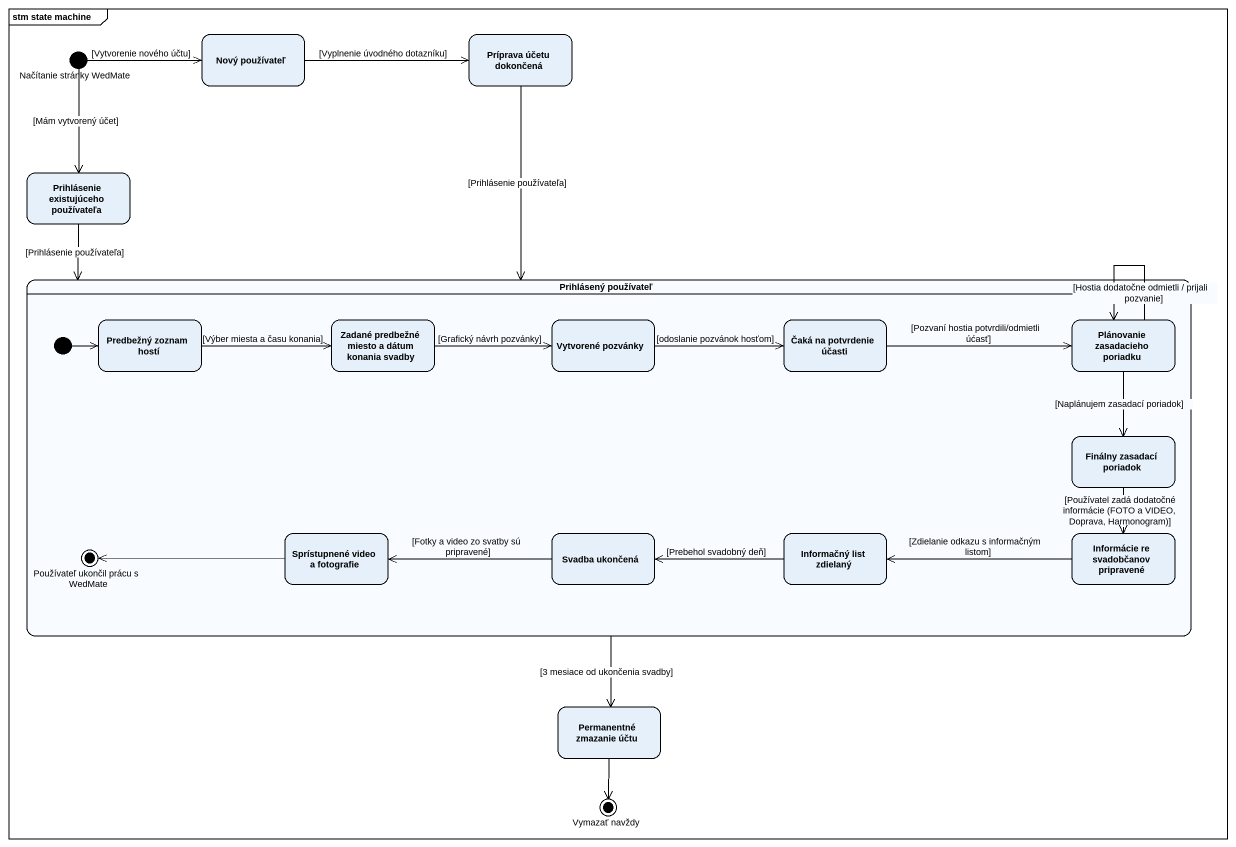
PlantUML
@startuml
mainframe stm state machine
hide empty description
state "Nový používateľ" as Nový_používateľ
state "Príprava účetu dokončená" as Príprava_účetu_dokončená
state "Načítanie stránky WedMate" as Načítanie_stránky_WedMate <<start>>
state "Prihlásenie existujúceho používateľa" as Prihlásenie_existujúceho
state "Prihlásený používateľ" as Prihlásený_používateľ {
  state "Predbežný zoznam hostí" as Predbežný_zoznam_hostí
  state "Zadané predbežné miesto a dátum konania svadby" as Zadané_predbežné_miesto_a
  state "Vytvorené pozvánky" as Vytvorené_pozvánky
  state "Čaká na potvrdenie účasti" as Čaká_na_potvrdenie_účasti
  state "Plánovanie zasadacieho poriadku" as Plánovanie_zasadacieho
  state "Finálny zasadací poriadok" as Finálny_zasadací_poriadok
  state "Sprístupnené video a fotografie" as Sprístupnené_video_a
  state "Svadba ukončená" as Svadba_ukončená
  state "Informačný list zdielaný" as Informačný_list_zdielaný
  state "Informácie re svadobčanov pripravené" as Informácie_re_svadobčanov
  state "Používateľ ukončil prácu s WedMate" as Používateľ_ukončil_prácu_s <<end>>
  [*] -right-> Predbežný_zoznam_hostí
}
state "Permanentné zmazanie účtu" as Permanentné_zmazanie_účtu
state "Vymazať navždy" as Vymazať_navždy <<end>>
Nový_používateľ -right-> Príprava_účetu_dokončená : [Vyplnenie úvodného dotazníku]
Príprava_účetu_dokončená --> Prihlásený_používateľ : [Prihlásenie používateľa]
Načítanie_stránky_WedMate -right-> Nový_používateľ : [Vytvorenie nového účtu]
Načítanie_stránky_WedMate --> Prihlásenie_existujúceho : [Mám vytvorený účet]
Prihlásenie_existujúceho -right-> Prihlásený_používateľ : [Prihlásenie používateľa]
Prihlásený_používateľ --> Permanentné_zmazanie_účtu : [3 mesiace od ukončenia svadby]
Predbežný_zoznam_hostí -right-> Zadané_predbežné_miesto_a : [Výber miesta a času konania]
Zadané_predbežné_miesto_a -right-> Vytvorené_pozvánky : [Grafický návrh pozvánky]
Vytvorené_pozvánky -right-> Čaká_na_potvrdenie_účasti : [odoslanie pozvánok hosťom]
Čaká_na_potvrdenie_účasti -right-> Plánovanie_zasadacieho : [Pozvaní hostia potvrdili/odmietli úćasť]
Plánovanie_zasadacieho --> Plánovanie_zasadacieho : [Hostia dodatočne odmietli / prijali pozvanie]
Plánovanie_zasadacieho --> Finálny_zasadací_poriadok : [Naplánujem zasadací poriadok]
Finálny_zasadací_poriadok --> Informácie_re_svadobčanov : [Používatel zadá dodatočné informácie (FOTO a VIDEO, Doprava, Harmonogram)]
Sprístupnené_video_a -left-> Používateľ_ukončil_prácu_s
Svadba_ukončená -left-> Sprístupnené_video_a : [Fotky a video zo svatby sú pripravené]
Informačný_list_zdielaný -left-> Svadba_ukončená : [Prebehol svadobný deň]
Informácie_re_svadobčanov -left-> Informačný_list_zdielaný : [Zdielanie odkazu s informačným listom]
Permanentné_zmazanie_účtu --> Vymazať_navždy
@enduml
